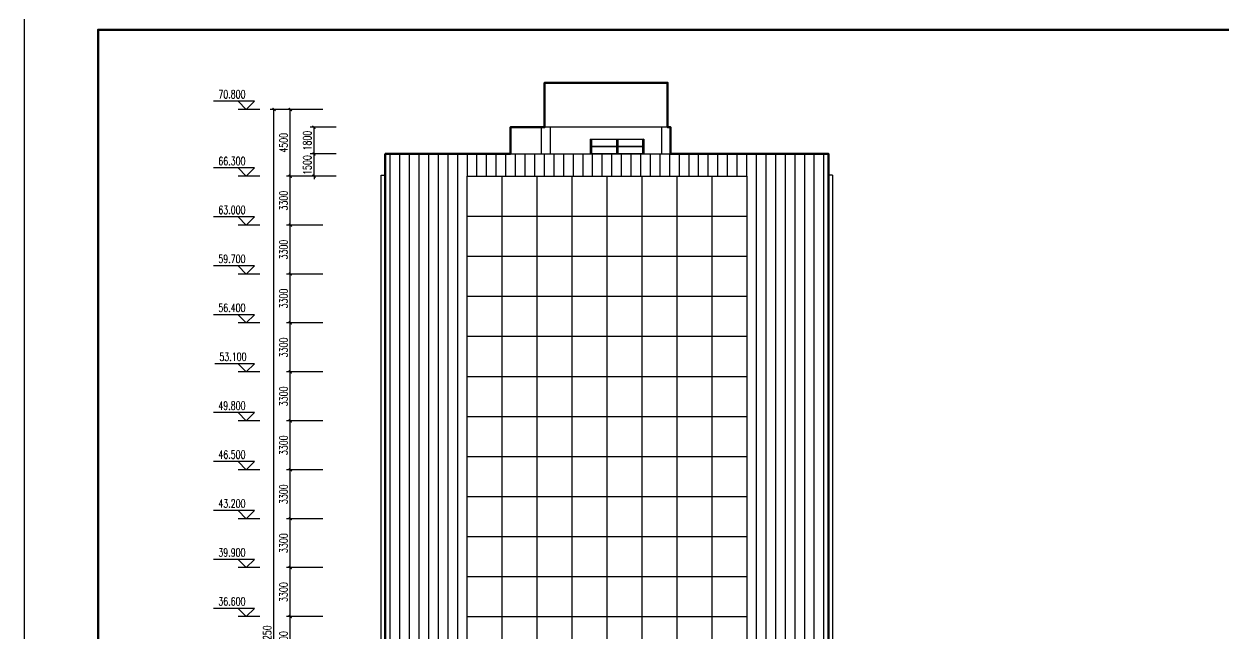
# Model space of a CAD drawing. Extents: x -1 to 1050000, y -900000 to 0.
# Drawn here: x 0 to 80931, y -103956 to -62817 of the extents above; entities that cross this region are included whole.
import ezdxf

# ---------------------------------------------------------------- set-up
doc = ezdxf.new("R2010")
doc.units = 0
doc.header["$LTSCALE"] = 1000
doc.header["$MEASUREMENT"] = 0
for name, color, linetype in [('3T_GLASS', 5, 'Continuous'), ('DIM_ELEV', 3, 'Continuous'), ('E_CURTWALL', 71, 'Continuous'), ('E_LINE', 7, 'Continuous'), ('E_ROOF', 4, 'Continuous'), ('E_WINDOW', 4, 'Continuous'), ('G-ANNO-TTLB-THIN', 151, 'Continuous'), ('PUB_DIM', 3, 'Continuous'), ('PUB_TEXT', 7, 'Continuous')]:
    doc.layers.add(name, color=color, linetype=linetype)
doc.layers.add('G-ANNO-TTLB-WIDE', color=214, linetype='Continuous', lineweight=100)
doc.layers.add('outline', color=10, linetype='Continuous', lineweight=60)
doc.styles.add('_TCH_DIM', font='SIMPLEX', dxfattribs={"bigfont": 'GBCBIG'})
doc.styles.add('_TCH_DIM_T3', font='SIMPLEX', dxfattribs={"width": 0.705882, "bigfont": 'GBCBIG'})
doc.dimstyles.new('_TCH_ARCH&&100', dxfattribs={"dimtxt": 297.5, "dimasz": 100, "dimexe": 250, "dimexo": 300, "dimgap": 126.25, "dimtad": 1, "dimdec": 0, "dimzin": 0, "dimdsep": 46, "dimtxsty": '_TCH_DIM_T3', "dimblk": 'ARCHTICK', "dimcen": 0.09, "dimclrt": 7, "dimazin": 2, "dimtfac": 1, "dimtdec": 0, "dimtix": 1, "dimtmove": 2, "dimatfit": 3, "dimfxl": 1, "dimtolj": 1, "dimtzin": 0, "dimarcsym": 0})

# ---------------------------------------------------------------- blocks, each defined once
blk = doc.blocks.new('*U676')
blk.add_line((-9450, 0), (9450, 0))
blk = doc.blocks.new('*U675')
at = {"layer": 'E_CURTWALL', "color": 0, "linetype": 'ByBlock', "lineweight": -2, "transparency": 16777216}
for p in [(0, 51300), (0, 48600), (0, 45900), (0, 43200), (0, 40500), (0, 37800), (0, 35100), (0, 32400), (0, 29700), (0, 27000), (0, 24300), (0, 21600), (0, 18900), (0, 16200), (0, 13500), (0, 10800), (0, 8100), (0, 5400), (0, 2700), (0, 0)]:
    blk.add_blockref('*U676', p, dxfattribs=at)
blk = doc.blocks.new('_ArchTick')
at = {"color": 0, "linetype": 'ByBlock', "const_width": 0.4}
blk.add_lwpolyline([(-0.5, -0.5), (0.5, 0.5)], dxfattribs=at)
blk = doc.blocks.new('*D698')
at = {"layer": 'Defpoints', "color": 0, "transparency": 16777216}
for p in [(19560, -71580.845965), (21360, -71580.845965), (21360, -73080.845965)]:
    blk.add_point(p, dxfattribs=at)
at = {"layer": 'PUB_DIM', "color": 0, "lineweight": -2, "transparency": 16777216}
for p, q in [((21060, -71580.845965), (19310, -71580.845965)), ((21060, -73080.845965), (19310, -73080.845965))]:
    blk.add_line(p, q, dxfattribs=at)
at = {"layer": 'PUB_DIM', "color": 0, "transparency": 16777216}
for p, q in [((19560, -71580.845965), (19560, -71380.845965)), ((19560, -73080.845965), (19560, -71580.845965)), ((19560, -73080.845965), (19560, -73280.845965))]:
    blk.add_line(p, q, dxfattribs=at)
at = {"layer": 'PUB_DIM', "color": 0, "transparency": 16777216, "xscale": 200, "yscale": 200, "zscale": 200}
for p, rotation in [((19560, -71580.845965), 270), ((19560, -73080.845965), 90)]:
    blk.add_blockref('_ArchTick', p, dxfattribs=dict(at, rotation=rotation))
at = {"layer": 'PUB_DIM', "color": 7, "transparency": 16777216, "insert": (19105, -72330.845965), "char_height": 550, "attachment_point": 5, "rotation": 90, "style": '_TCH_DIM_T3'}
blk.add_mtext('\\A1;1500', dxfattribs=at)
blk = doc.blocks.new('*D699')
at = {"layer": 'Defpoints', "color": 0, "transparency": 16777216}
for p in [(19560, -69781), (21360, -69781), (21360, -71581)]:
    blk.add_point(p, dxfattribs=at)
at = {"layer": 'PUB_DIM', "color": 0, "lineweight": -2, "transparency": 16777216}
for p, q in [((21060, -69781), (19310, -69781)), ((21060, -71581), (19310, -71581))]:
    blk.add_line(p, q, dxfattribs=at)
at = {"layer": 'PUB_DIM', "color": 0, "transparency": 16777216}
blk.add_line((19560, -71581), (19560, -69781), dxfattribs=at)
at = {"layer": 'PUB_DIM', "color": 0, "transparency": 16777216, "xscale": 200, "yscale": 200, "zscale": 200}
for p, rotation in [((19560, -69781), 90), ((19560, -71581), 270)]:
    blk.add_blockref('_ArchTick', p, dxfattribs=dict(at, rotation=rotation))
at = {"layer": 'PUB_DIM', "color": 7, "transparency": 16777216, "insert": (19105, -70681), "char_height": 550, "attachment_point": 5, "rotation": 90, "style": '_TCH_DIM_T3'}
blk.add_mtext('\\A1;1800', dxfattribs=at)
blk = doc.blocks.new('*D700')
at = {"layer": 'Defpoints', "color": 0, "transparency": 16777216}
for p in [(17960, -68580.845965), (20460, -68580.845965), (20460, -73080.845965)]:
    blk.add_point(p, dxfattribs=at)
at = {"layer": 'PUB_DIM', "color": 0, "lineweight": -2, "transparency": 16777216}
for p, q in [((20160, -68580.845965), (17710, -68580.845965)), ((20160, -73080.845965), (17710, -73080.845965))]:
    blk.add_line(p, q, dxfattribs=at)
at = {"layer": 'PUB_DIM', "color": 0, "transparency": 16777216}
blk.add_line((17960, -73080.845965), (17960, -68580.845965), dxfattribs=at)
at = {"layer": 'PUB_DIM', "color": 0, "transparency": 16777216, "xscale": 200, "yscale": 200, "zscale": 200}
for p, rotation in [((17960, -68580.845965), 90), ((17960, -73080.845965), 270)]:
    blk.add_blockref('_ArchTick', p, dxfattribs=dict(at, rotation=rotation))
at = {"layer": 'PUB_DIM', "color": 7, "transparency": 16777216, "insert": (17505, -70830.845965), "char_height": 550, "attachment_point": 5, "rotation": 90, "style": '_TCH_DIM_T3'}
blk.add_mtext('\\A1;4500', dxfattribs=at)
blk = doc.blocks.new('*D701')
at = {"layer": 'Defpoints', "color": 0, "transparency": 16777216}
for p in [(17960, -76380.845965), (20460, -76380.845965), (20460, -79680.845965)]:
    blk.add_point(p, dxfattribs=at)
at = {"layer": 'PUB_DIM', "color": 0, "lineweight": -2, "transparency": 16777216}
for p, q in [((20160, -76380.845965), (17710, -76380.845965)), ((20160, -79680.845965), (17710, -79680.845965))]:
    blk.add_line(p, q, dxfattribs=at)
at = {"layer": 'PUB_DIM', "color": 0, "transparency": 16777216}
blk.add_line((17960, -79680.845965), (17960, -76380.845965), dxfattribs=at)
at = {"layer": 'PUB_DIM', "color": 0, "transparency": 16777216, "xscale": 200, "yscale": 200, "zscale": 200}
for p, rotation in [((17960, -76380.845965), 90), ((17960, -79680.845965), 270)]:
    blk.add_blockref('_ArchTick', p, dxfattribs=dict(at, rotation=rotation))
at = {"layer": 'PUB_DIM', "color": 7, "transparency": 16777216, "insert": (17505, -78030.845965), "char_height": 550, "attachment_point": 5, "rotation": 90, "style": '_TCH_DIM_T3'}
blk.add_mtext('\\A1;3300', dxfattribs=at)
blk = doc.blocks.new('*D702')
at = {"layer": 'Defpoints', "color": 0, "transparency": 16777216}
for p in [(17960, -79680.845965), (20460, -79680.845965), (20460, -82980.845965)]:
    blk.add_point(p, dxfattribs=at)
at = {"layer": 'PUB_DIM', "color": 0, "lineweight": -2, "transparency": 16777216}
for p, q in [((20160, -79680.845965), (17710, -79680.845965)), ((20160, -82980.845965), (17710, -82980.845965))]:
    blk.add_line(p, q, dxfattribs=at)
at = {"layer": 'PUB_DIM', "color": 0, "transparency": 16777216}
blk.add_line((17960, -82980.845965), (17960, -79680.845965), dxfattribs=at)
at = {"layer": 'PUB_DIM', "color": 0, "transparency": 16777216, "xscale": 200, "yscale": 200, "zscale": 200}
for p, rotation in [((17960, -79680.845965), 90), ((17960, -82980.845965), 270)]:
    blk.add_blockref('_ArchTick', p, dxfattribs=dict(at, rotation=rotation))
at = {"layer": 'PUB_DIM', "color": 7, "transparency": 16777216, "insert": (17505, -81330.845965), "char_height": 550, "attachment_point": 5, "rotation": 90, "style": '_TCH_DIM_T3'}
blk.add_mtext('\\A1;3300', dxfattribs=at)
blk = doc.blocks.new('*D703')
at = {"layer": 'Defpoints', "color": 0, "transparency": 16777216}
for p in [(17960, -82980.845965), (20460, -82980.845965), (20460, -86280.845965)]:
    blk.add_point(p, dxfattribs=at)
at = {"layer": 'PUB_DIM', "color": 0, "lineweight": -2, "transparency": 16777216}
for p, q in [((20160, -82980.845965), (17710, -82980.845965)), ((20160, -86280.845965), (17710, -86280.845965))]:
    blk.add_line(p, q, dxfattribs=at)
at = {"layer": 'PUB_DIM', "color": 0, "transparency": 16777216}
blk.add_line((17960, -86280.845965), (17960, -82980.845965), dxfattribs=at)
at = {"layer": 'PUB_DIM', "color": 0, "transparency": 16777216, "xscale": 200, "yscale": 200, "zscale": 200}
for p, rotation in [((17960, -82980.845965), 90), ((17960, -86280.845965), 270)]:
    blk.add_blockref('_ArchTick', p, dxfattribs=dict(at, rotation=rotation))
at = {"layer": 'PUB_DIM', "color": 7, "transparency": 16777216, "insert": (17505, -84630.845965), "char_height": 550, "attachment_point": 5, "rotation": 90, "style": '_TCH_DIM_T3'}
blk.add_mtext('\\A1;3300', dxfattribs=at)
blk = doc.blocks.new('*D704')
at = {"layer": 'Defpoints', "color": 0, "transparency": 16777216}
for p in [(17960, -86280.845965), (20460, -86280.845965), (20460, -89580.845965)]:
    blk.add_point(p, dxfattribs=at)
at = {"layer": 'PUB_DIM', "color": 0, "lineweight": -2, "transparency": 16777216}
for p, q in [((20160, -86280.845965), (17710, -86280.845965)), ((20160, -89580.845965), (17710, -89580.845965))]:
    blk.add_line(p, q, dxfattribs=at)
at = {"layer": 'PUB_DIM', "color": 0, "transparency": 16777216}
blk.add_line((17960, -89580.845965), (17960, -86280.845965), dxfattribs=at)
at = {"layer": 'PUB_DIM', "color": 0, "transparency": 16777216, "xscale": 200, "yscale": 200, "zscale": 200}
for p, rotation in [((17960, -86280.845965), 90), ((17960, -89580.845965), 270)]:
    blk.add_blockref('_ArchTick', p, dxfattribs=dict(at, rotation=rotation))
at = {"layer": 'PUB_DIM', "color": 7, "transparency": 16777216, "insert": (17505, -87930.845965), "char_height": 550, "attachment_point": 5, "rotation": 90, "style": '_TCH_DIM_T3'}
blk.add_mtext('\\A1;3300', dxfattribs=at)
blk = doc.blocks.new('*D705')
at = {"layer": 'Defpoints', "color": 0, "transparency": 16777216}
for p in [(17960, -89580.845965), (20460, -89580.845965), (20460, -92880.845965)]:
    blk.add_point(p, dxfattribs=at)
at = {"layer": 'PUB_DIM', "color": 0, "lineweight": -2, "transparency": 16777216}
for p, q in [((20160, -89580.845965), (17710, -89580.845965)), ((20160, -92880.845965), (17710, -92880.845965))]:
    blk.add_line(p, q, dxfattribs=at)
at = {"layer": 'PUB_DIM', "color": 0, "transparency": 16777216}
blk.add_line((17960, -92880.845965), (17960, -89580.845965), dxfattribs=at)
at = {"layer": 'PUB_DIM', "color": 0, "transparency": 16777216, "xscale": 200, "yscale": 200, "zscale": 200}
for p, rotation in [((17960, -89580.845965), 90), ((17960, -92880.845965), 270)]:
    blk.add_blockref('_ArchTick', p, dxfattribs=dict(at, rotation=rotation))
at = {"layer": 'PUB_DIM', "color": 7, "transparency": 16777216, "insert": (17505, -91230.845965), "char_height": 550, "attachment_point": 5, "rotation": 90, "style": '_TCH_DIM_T3'}
blk.add_mtext('\\A1;3300', dxfattribs=at)
blk = doc.blocks.new('*D706')
at = {"layer": 'Defpoints', "color": 0, "transparency": 16777216}
for p in [(17960, -92880.845965), (20460, -92880.845965), (20460, -96180.845965)]:
    blk.add_point(p, dxfattribs=at)
at = {"layer": 'PUB_DIM', "color": 0, "lineweight": -2, "transparency": 16777216}
for p, q in [((20160, -92880.845965), (17710, -92880.845965)), ((20160, -96180.845965), (17710, -96180.845965))]:
    blk.add_line(p, q, dxfattribs=at)
at = {"layer": 'PUB_DIM', "color": 0, "transparency": 16777216}
blk.add_line((17960, -96180.845965), (17960, -92880.845965), dxfattribs=at)
at = {"layer": 'PUB_DIM', "color": 0, "transparency": 16777216, "xscale": 200, "yscale": 200, "zscale": 200}
for p, rotation in [((17960, -92880.845965), 90), ((17960, -96180.845965), 270)]:
    blk.add_blockref('_ArchTick', p, dxfattribs=dict(at, rotation=rotation))
at = {"layer": 'PUB_DIM', "color": 7, "transparency": 16777216, "insert": (17505, -94530.845965), "char_height": 550, "attachment_point": 5, "rotation": 90, "style": '_TCH_DIM_T3'}
blk.add_mtext('\\A1;3300', dxfattribs=at)
blk = doc.blocks.new('*D707')
at = {"layer": 'Defpoints', "color": 0, "transparency": 16777216}
for p in [(17960, -96180.845965), (20460, -96180.845965), (20460, -99480.845965)]:
    blk.add_point(p, dxfattribs=at)
at = {"layer": 'PUB_DIM', "color": 0, "lineweight": -2, "transparency": 16777216}
for p, q in [((20160, -96180.845965), (17710, -96180.845965)), ((20160, -99480.845965), (17710, -99480.845965))]:
    blk.add_line(p, q, dxfattribs=at)
at = {"layer": 'PUB_DIM', "color": 0, "transparency": 16777216}
blk.add_line((17960, -99480.845965), (17960, -96180.845965), dxfattribs=at)
at = {"layer": 'PUB_DIM', "color": 0, "transparency": 16777216, "xscale": 200, "yscale": 200, "zscale": 200}
for p, rotation in [((17960, -96180.845965), 90), ((17960, -99480.845965), 270)]:
    blk.add_blockref('_ArchTick', p, dxfattribs=dict(at, rotation=rotation))
at = {"layer": 'PUB_DIM', "color": 7, "transparency": 16777216, "insert": (17505, -97830.845965), "char_height": 550, "attachment_point": 5, "rotation": 90, "style": '_TCH_DIM_T3'}
blk.add_mtext('\\A1;3300', dxfattribs=at)
blk = doc.blocks.new('*D708')
at = {"layer": 'Defpoints', "color": 0, "transparency": 16777216}
for p in [(17960, -99480.845965), (20460, -99480.845965), (20460, -102780.845965)]:
    blk.add_point(p, dxfattribs=at)
at = {"layer": 'PUB_DIM', "color": 0, "lineweight": -2, "transparency": 16777216}
for p, q in [((20160, -99480.845965), (17710, -99480.845965)), ((20160, -102780.845965), (17710, -102780.845965))]:
    blk.add_line(p, q, dxfattribs=at)
at = {"layer": 'PUB_DIM', "color": 0, "transparency": 16777216}
blk.add_line((17960, -102780.845965), (17960, -99480.845965), dxfattribs=at)
at = {"layer": 'PUB_DIM', "color": 0, "transparency": 16777216, "xscale": 200, "yscale": 200, "zscale": 200}
for p, rotation in [((17960, -99480.845965), 90), ((17960, -102780.845965), 270)]:
    blk.add_blockref('_ArchTick', p, dxfattribs=dict(at, rotation=rotation))
at = {"layer": 'PUB_DIM', "color": 7, "transparency": 16777216, "insert": (17505, -101130.845965), "char_height": 550, "attachment_point": 5, "rotation": 90, "style": '_TCH_DIM_T3'}
blk.add_mtext('\\A1;3300', dxfattribs=at)
blk = doc.blocks.new('*D709')
at = {"layer": 'Defpoints', "color": 0, "transparency": 16777216}
for p in [(17960, -102780.845965), (20460, -102780.845965), (20460, -106080.845965)]:
    blk.add_point(p, dxfattribs=at)
at = {"layer": 'PUB_DIM', "color": 0, "lineweight": -2, "transparency": 16777216}
for p, q in [((20160, -102780.845965), (17710, -102780.845965)), ((20160, -106080.845965), (17710, -106080.845965))]:
    blk.add_line(p, q, dxfattribs=at)
at = {"layer": 'PUB_DIM', "color": 0, "transparency": 16777216}
blk.add_line((17960, -106080.845965), (17960, -102780.845965), dxfattribs=at)
at = {"layer": 'PUB_DIM', "color": 0, "transparency": 16777216, "xscale": 200, "yscale": 200, "zscale": 200}
for p, rotation in [((17960, -102780.845965), 90), ((17960, -106080.845965), 270)]:
    blk.add_blockref('_ArchTick', p, dxfattribs=dict(at, rotation=rotation))
at = {"layer": 'PUB_DIM', "color": 7, "transparency": 16777216, "insert": (17505, -104430.845965), "char_height": 550, "attachment_point": 5, "rotation": 90, "style": '_TCH_DIM_T3'}
blk.add_mtext('\\A1;3300', dxfattribs=at)
blk = doc.blocks.new('*D720')
at = {"layer": 'Defpoints', "color": 0, "transparency": 16777216}
for p in [(16860, -68580.845965), (20060, -68580.845965), (20060, -139830.845965)]:
    blk.add_point(p, dxfattribs=at)
at = {"layer": 'PUB_DIM', "color": 0, "lineweight": -2, "transparency": 16777216}
for p, q in [((19760, -68580.845965), (16610, -68580.845965)), ((19760, -139830.845965), (16610, -139830.845965))]:
    blk.add_line(p, q, dxfattribs=at)
at = {"layer": 'PUB_DIM', "color": 0, "transparency": 16777216}
blk.add_line((16860, -139830.845965), (16860, -68580.845965), dxfattribs=at)
at = {"layer": 'PUB_DIM', "color": 0, "transparency": 16777216, "xscale": 200, "yscale": 200, "zscale": 200}
for p, rotation in [((16860, -68580.845965), 90), ((16860, -139830.845965), 270)]:
    blk.add_blockref('_ArchTick', p, dxfattribs=dict(at, rotation=rotation))
at = {"layer": 'PUB_DIM', "color": 7, "transparency": 16777216, "insert": (16405, -104205.845965), "char_height": 550, "attachment_point": 5, "rotation": 90, "style": '_TCH_DIM_T3'}
blk.add_mtext('\\A1;71250', dxfattribs=at)
blk = doc.blocks.new('*U682')
at = {"layer": 'E_CURTWALL'}
blk.add_line((0, 25650), (0, -25650), dxfattribs=at)
blk = doc.blocks.new('*U681')
at = {"layer": 'outline', "color": 0, "linetype": 'ByBlock', "lineweight": -2, "transparency": 16777216}
for p in [(0, 0), (2362.5, 0), (4725, 0), (7087.5, 0), (9450, 0), (11812.5, 0), (14175, 0), (16537.5, 0), (18900, 0)]:
    blk.add_blockref('*U682', p, dxfattribs=at)
blk = doc.blocks.new('*D722')
at = {"layer": 'Defpoints', "color": 0, "transparency": 16777216}
for p in [(17960, -73080.845965), (20460, -73080.845965), (20460, -76380.845965)]:
    blk.add_point(p, dxfattribs=at)
at = {"layer": 'PUB_DIM', "color": 0, "lineweight": -2, "transparency": 16777216}
for p, q in [((20160, -73080.845965), (17710, -73080.845965)), ((20160, -76380.845965), (17710, -76380.845965))]:
    blk.add_line(p, q, dxfattribs=at)
at = {"layer": 'PUB_DIM', "color": 0, "transparency": 16777216}
blk.add_line((17960, -76380.845965), (17960, -73080.845965), dxfattribs=at)
at = {"layer": 'PUB_DIM', "color": 0, "transparency": 16777216, "xscale": 200, "yscale": 200, "zscale": 200}
for p, rotation in [((17960, -73080.845965), 90), ((17960, -76380.845965), 270)]:
    blk.add_blockref('_ArchTick', p, dxfattribs=dict(at, rotation=rotation))
at = {"layer": 'PUB_DIM', "color": 7, "transparency": 16777216, "insert": (17505, -74730.845965), "char_height": 550, "attachment_point": 5, "rotation": 90, "style": '_TCH_DIM_T3'}
blk.add_mtext('\\A1;3300', dxfattribs=at)

msp = doc.modelspace()

# ---------------------------------------------------------------- hatches: boundary and pattern name
at = {"layer": '3T_GLASS'}
h = msp.add_hatch(dxfattribs=at)
h.set_pattern_fill('_USER', color=5, scale=650, angle=90, pattern_type=0)
h.set_pattern_definition([(90, (0, 0), (-650, 4e-14), [])])
h.paths.add_polyline_path([(24360, -124380.85), (29860, -124380.85), (29860, -73080.85), (48760, -73080.85), (48760, -124380.85), (54260, -124380.85), (54260, -71580.85), (43610, -71580.85), (24360, -71580.85)])

# ---------------------------------------------------------------- linework, layer by layer
for p, q in [((0, 0), (0, -900000)), ((24090, -73005.85), (24360, -73005.85)), ((29860, -73080.85), (48760, -73080.85)), ((54530, -73005.85), (54260, -73005.85))]:
    msp.add_line(p, q)
at = {"layer": 'DIM_ELEV'}
for p, q in [((15540.87, -68027.15), (12779.8, -68027.15)), ((14987.18, -68580.85), (14433.49, -68027.15)), ((15910, -68580.85), (14433.49, -68580.85)), ((14987.18, -68580.85), (15540.87, -68027.15)), ((15540.87, -72527.15), (12779.8, -72527.15)), ((14987.18, -73080.85), (14433.49, -72527.15)), ((14987.18, -73080.85), (15540.87, -72527.15)), ((15910, -73080.85), (14433.49, -73080.85)), ((15540.87, -75827.15), (12779.8, -75827.15)), ((14987.18, -76380.85), (14433.49, -75827.15)), ((14987.18, -76380.85), (15540.87, -75827.15)), ((15910, -76380.85), (14433.49, -76380.85)), ((15540.87, -79127.15), (12779.8, -79127.15)), ((14987.18, -79680.85), (14433.49, -79127.15)), ((14987.18, -79680.85), (15540.87, -79127.15)), ((15910, -79680.85), (14433.49, -79680.85)), ((15540.87, -82427.15), (12779.8, -82427.15)), ((14987.18, -82980.85), (14433.49, -82427.15)), ((14987.18, -82980.85), (15540.87, -82427.15)), ((15910, -82980.85), (14433.49, -82980.85)), ((15540.87, -85727.15), (12864.7, -85727.15)), ((14987.18, -86280.85), (14433.49, -85727.15)), ((14987.18, -86280.85), (15540.87, -85727.15)), ((15910, -86280.85), (14433.49, -86280.85)), ((15540.87, -89027.15), (12779.8, -89027.15)), ((14987.18, -89580.85), (14433.49, -89027.15)), ((15910, -89580.85), (14433.49, -89580.85)), ((14987.18, -89580.85), (15540.87, -89027.15)), ((15540.87, -92327.15), (12779.8, -92327.15)), ((14987.18, -92880.85), (14433.49, -92327.15)), ((15910, -92880.85), (14433.49, -92880.85)), ((14987.18, -92880.85), (15540.87, -92327.15)), ((15540.87, -95627.15), (12779.8, -95627.15)), ((14987.18, -96180.85), (14433.49, -95627.15)), ((15910, -96180.85), (14433.49, -96180.85)), ((14987.18, -96180.85), (15540.87, -95627.15)), ((15540.87, -98927.15), (12779.8, -98927.15)), ((14987.18, -99480.85), (14433.49, -98927.15)), ((15910, -99480.85), (14433.49, -99480.85)), ((14987.18, -99480.85), (15540.87, -98927.15)), ((15540.87, -102227.15), (12779.8, -102227.15)), ((14987.18, -102780.85), (14433.49, -102227.15)), ((15910, -102780.85), (14433.49, -102780.85)), ((14987.18, -102780.85), (15540.87, -102227.15))]:
    msp.add_line(p, q, dxfattribs=at)
at = {"layer": 'E_CURTWALL'}
for p, q in [((24090, -139475.85), (24090, -73005.85)), ((54530, -73005.85), (54530, -124380.85))]:
    msp.add_line(p, q, dxfattribs=at)
at = {"layer": 'E_LINE'}
for p, q in [((43610, -69780.85), (32810, -69780.85)), ((32810, -69780.85), (32810, -71580.85)), ((34910, -71580.85), (34910, -69780.85)), ((35510, -71580.85), (35510, -69780.85)), ((43010, -71580.85), (43010, -69780.85)), ((43610, -69780.85), (43610, -71580.85)), ((24360, -71580.85), (54260, -71580.85)), ((24360, -125674.26), (24360, -74880.85)), ((54260, -74880.85), (54260, -124380.85))]:
    msp.add_line(p, q, dxfattribs=at)
at = {"layer": 'E_ROOF'}
for p, q in [((35110, -69780.85), (35110, -66780.85)), ((43410, -66780.85), (35110, -66780.85)), ((43410, -69780.85), (43410, -66780.85))]:
    msp.add_line(p, q, dxfattribs=at)
at = {"layer": 'E_WINDOW'}
for p, q in [((38281.9, -70614.27), (38210, -70580.85)), ((38282.29, -71580.48), (38282.29, -71563.77)), ((38282.29, -71563.77), (39974.05, -71563.77)), ((39974.05, -71580.48), (38282.29, -71580.48)), ((40045.95, -71563.77), (41737.71, -71563.77)), ((41737.71, -71580.48), (40045.95, -71580.48)), ((41737.71, -71563.77), (41737.71, -71580.48))]:
    msp.add_line(p, q, dxfattribs=at)
for points in [[(38210, -71580.85), (38210, -70580.85), (41810, -70580.85), (41810, -71580.85)], [(41738.1, -71580.85), (41738.1, -70614.27), (38281.9, -70614.27), (38281.9, -71580.85)], [(39974.05, -71084.93), (38282.29, -71084.93), (38282.29, -71068.22), (39974.05, -71068.22)], [(39974.05, -71580.85), (39974.05, -70614.45), (40045.95, -70614.45), (40045.95, -71580.85)], [(40045.95, -71068.22), (41737.71, -71068.22), (41737.71, -71084.93), (40045.95, -71084.93)], [(41810, -70580.85), (41738.1, -70614.27)]]:
    msp.add_lwpolyline(points, dxfattribs=at)
at = {"layer": 'G-ANNO-TTLB-THIN'}
msp.add_lwpolyline([(0, -180000), (168200, -180000), (168200, -61200), (0, -61200)], close=True, dxfattribs=at)
at = {"layer": 'G-ANNO-TTLB-WIDE'}
msp.add_lwpolyline([(166200, -63200), (5000, -63200), (5000, -178000), (166200, -178000)], close=True, dxfattribs=at)
at = {"layer": 'outline'}
msp.add_lwpolyline([(24360, -139830.85), (24360, -71580.85), (32810, -71580.85), (32810, -69780.85), (35110, -69780.85), (35110, -66780.85), (43410, -66780.85), (43410, -69780.85), (43610, -69780.85), (43610, -71580.85), (54260, -71580.85), (54260, -124380.85), (65860, -124380.85), (65860, -139830.85)], close=True, dxfattribs=at)

# ---------------------------------------------------------------- block references
at = {"layer": 'E_CURTWALL'}
msp.add_blockref('*U675', (39310, -124380.85), dxfattribs=at)
at = {"layer": 'outline'}
msp.add_blockref('*U681', (29860, -98730.85), dxfattribs=at)

# ---------------------------------------------------------------- texts
at = {"layer": 'PUB_TEXT', "style": '_TCH_DIM', "width": 0.705882}
for s, p in [('70.800', (13108.32, -67833.36)), ('66.300', (13108.32, -72333.36)), ('63.000', (13108.32, -75633.36)), ('59.700', (13108.32, -78933.36)), ('56.400', (13108.32, -82233.36)), ('53.100', (13178.46, -85533.36)), ('49.800', (13108.32, -88833.36)), ('46.500', (13108.32, -92133.36)), ('43.200', (13108.32, -95433.36)), ('39.900', (13108.32, -98733.36)), ('36.600', (13108.32, -102033.36))]:
    msp.add_text(s, height=550, dxfattribs=at).set_placement(p)

# ---------------------------------------------------------------- dimensions: what is measured, and where the dimension line sits
at = {"layer": 'PUB_DIM'}
for p1, p2, distance, picture, middle in [((20060, -139830.85), (20060, -68580.85), 3200, '*D720', (16405, -104205.85)), ((20460, -73080.85), (20460, -68580.85), 2500, '*D700', (17505, -70830.85)), ((21360, -71580.85), (21360, -69780.73), 1800, '*D699', (19105, -70680.79)), ((21360, -73080.85), (21360, -71580.85), 1800, '*D698', (19105, -72330.85)), ((20460, -76380.85), (20460, -73080.85), 2500, '*D722', (17505, -74730.85)), ((20460, -79680.85), (20460, -76380.85), 2500, '*D701', (17505, -78030.85)), ((20460, -82980.85), (20460, -79680.85), 2500, '*D702', (17505, -81330.85)), ((20460, -86280.85), (20460, -82980.85), 2500, '*D703', (17505, -84630.85)), ((20460, -89580.85), (20460, -86280.85), 2500, '*D704', (17505, -87930.85)), ((20460, -92880.85), (20460, -89580.85), 2500, '*D705', (17505, -91230.85)), ((20460, -96180.85), (20460, -92880.85), 2500, '*D706', (17505, -94530.85)), ((20460, -99480.85), (20460, -96180.85), 2500, '*D707', (17505, -97830.85)), ((20460, -102780.85), (20460, -99480.85), 2500, '*D708', (17505, -101130.85)), ((20460, -106080.85), (20460, -102780.85), 2500, '*D709', (17505, -104430.85))]:
    dim = msp.add_aligned_dim(p1=p1, p2=p2, distance=distance, dimstyle='_TCH_ARCH&&100', override={"dimtxt": 550, "dimasz": 200, "dimgap": 180, "dimlwd": 65535}, dxfattribs=at)
    dim.commit()
    dim.dimension.update_dxf_attribs({"geometry": picture, "text_midpoint": middle})

doc.saveas('drawing.dxf')
